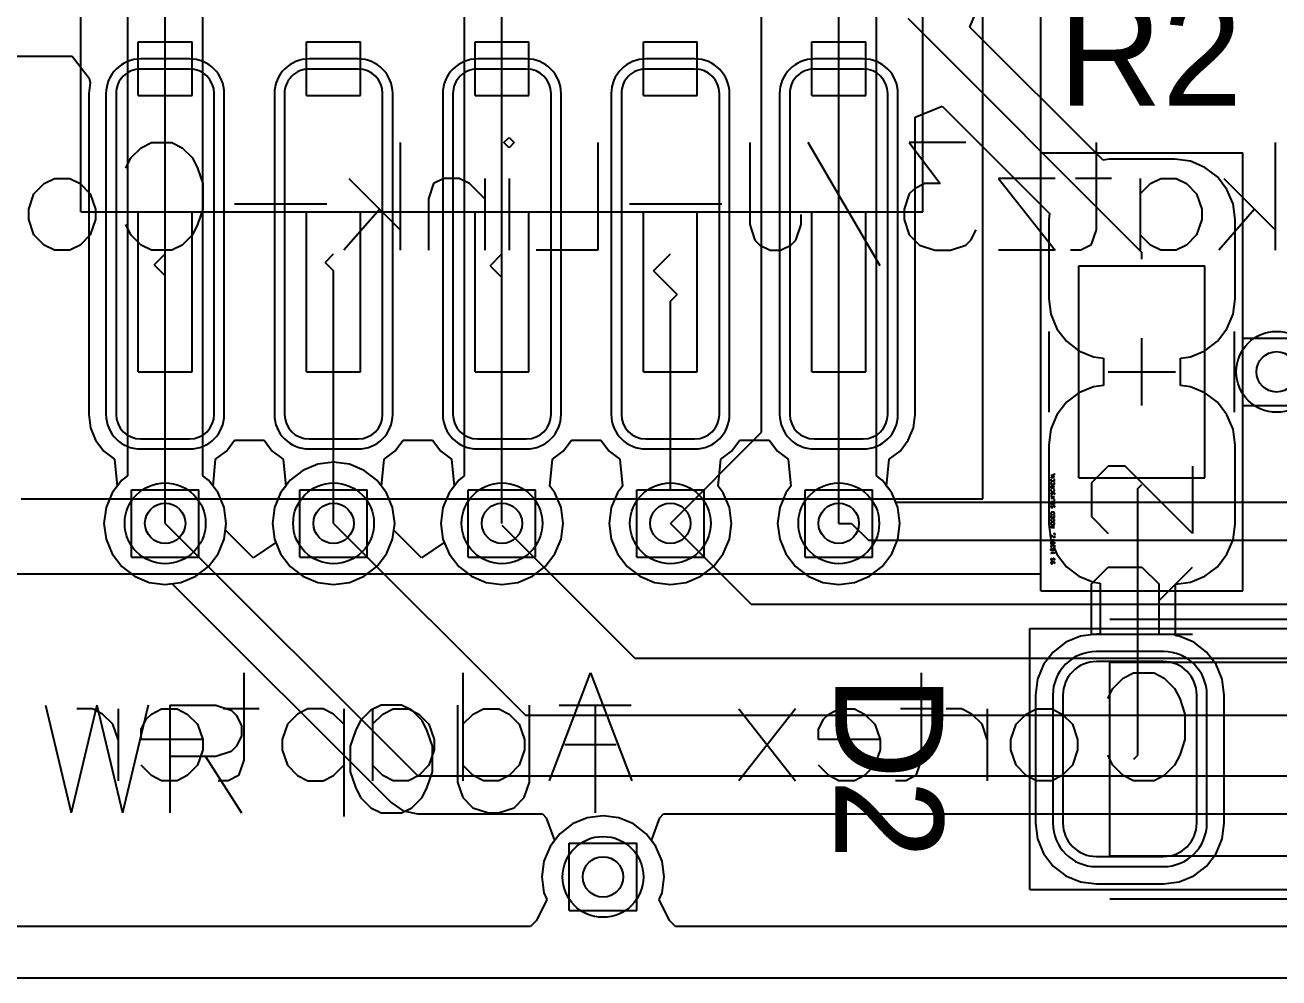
# Model space of a CAD drawing. Header units: millimetres. Extents: x -1.9 to 9.1, y -3.1 to 5.4.
# Drawn here: x 0.2934 to 0.6657, y 0 to 0.283 of the extents above; entities that cross this region are included whole.
import ezdxf

# ---------------------------------------------------------------- set-up
doc = ezdxf.new("R2010")
doc.units = ezdxf.units.MM
doc.header["$MEASUREMENT"] = 0
for name, color, linetype in [('BottomLayer', 5, 'Continuous'), ('BottomOverlay', 54, 'Continuous'), ('DrillDrawing', 1, 'Continuous'), ('KeepOutLayer', 6, 'Continuous'), ('Mechanical1', 6, 'Continuous'), ('Mechanical3', 76, 'Continuous'), ('Mechanical4', 56, 'Continuous'), ('Mechanical6', 56, 'Continuous'), ('Mechanical7', 56, 'Continuous'), ('Mechanical9', 56, 'Continuous'), ('TopLayer', 1, 'Continuous'), ('TopOverlay', 2, 'Continuous'), ('TopPaste', 8, 'Continuous'), ('TopSolder', 216, 'Continuous'), ('ViaHoleLayer', 16, 'Continuous')]:
    doc.layers.add(name, color=color, linetype=linetype)

# ---------------------------------------------------------------- blocks, each defined once
blk = doc.blocks.new('0603_RES_6')
at = {"layer": 'Mechanical3'}
for p, q in [((-0.05683, 0.027), (-0.057, 0.02683)), ((-0.057, 0.02683), (-0.057, 0.02667)), ((-0.057, 0.02667), (-0.05683, 0.0265)), ((-0.05683, 0.026), (-0.057, 0.02617)), ((-0.0565, 0.027), (-0.05683, 0.027)), ((-0.05683, 0.0265), (-0.0565, 0.0265)), ((-0.05633, 0.02683), (-0.0565, 0.027)), ((-0.0565, 0.0265), (-0.05633, 0.02633)), ((-0.05633, 0.02617), (-0.0565, 0.026)), ((-0.05633, 0.02633), (-0.05633, 0.02617)), ((-0.05583, 0.027), (-0.056, 0.02683)), ((-0.056, 0.02683), (-0.056, 0.02667)), ((-0.056, 0.02667), (-0.05583, 0.0265)), ((-0.05583, 0.026), (-0.056, 0.02617)), ((-0.0555, 0.027), (-0.05583, 0.027)), ((-0.05583, 0.0265), (-0.0555, 0.0265)), ((-0.05533, 0.02683), (-0.0555, 0.027)), ((-0.0555, 0.0265), (-0.05533, 0.02633)), ((-0.05533, 0.02617), (-0.0555, 0.026)), ((-0.05533, 0.02633), (-0.05533, 0.02617)), ((-0.05383, 0.027), (-0.054, 0.02683)), ((-0.05383, 0.026), (-0.05383, 0.027)), ((-0.05317, 0.02683), (-0.053, 0.027)), ((-0.05317, 0.02617), (-0.05317, 0.02683)), ((-0.053, 0.026), (-0.05317, 0.02617)), ((-0.053, 0.027), (-0.05267, 0.027)), ((-0.05267, 0.027), (-0.0525, 0.02683)), ((-0.0525, 0.02617), (-0.05267, 0.026)), ((-0.0525, 0.02683), (-0.0525, 0.02617)), ((-0.052, 0.027), (-0.05217, 0.02683)), ((-0.05217, 0.026), (-0.0515, 0.02667)), ((-0.05167, 0.027), (-0.052, 0.027)), ((-0.0515, 0.02683), (-0.05167, 0.027)), ((-0.0515, 0.02667), (-0.0515, 0.02683)), ((-0.0505, 0.027), (-0.05117, 0.027)), ((-0.05117, 0.027), (-0.05117, 0.0265)), ((-0.05117, 0.0265), (-0.05084, 0.02667)), ((-0.051, 0.026), (-0.05117, 0.02617)), ((-0.05084, 0.02667), (-0.05067, 0.02667)), ((-0.05067, 0.02667), (-0.0505, 0.0265)), ((-0.0505, 0.02617), (-0.05067, 0.026)), ((-0.0505, 0.0265), (-0.0505, 0.02617)), ((-0.05, 0.027), (-0.05017, 0.02683)), ((-0.05, 0.026), (-0.05, 0.027)), ((-0.04917, 0.027), (-0.04934, 0.02683)), ((-0.04934, 0.026), (-0.04867, 0.02667)), ((-0.04884, 0.027), (-0.04917, 0.027)), ((-0.04867, 0.02683), (-0.04884, 0.027)), ((-0.04867, 0.02667), (-0.04867, 0.02683)), ((-0.048, 0.02617), (-0.04817, 0.02617)), ((-0.04817, 0.02617), (-0.04817, 0.026)), ((-0.048, 0.026), (-0.048, 0.02617)), ((-0.04634, 0.02667), (-0.046, 0.027)), ((-0.04634, 0.026), (-0.04634, 0.02667)), ((-0.04567, 0.0265), (-0.04634, 0.0265)), ((-0.046, 0.027), (-0.04567, 0.02667)), ((-0.04567, 0.02667), (-0.04567, 0.026)), ((-0.04567, 0.026), (-0.04567, 0.0265)), ((-0.04534, 0.027), (-0.04534, 0.026)), ((-0.04484, 0.027), (-0.04534, 0.027)), ((-0.04467, 0.02683), (-0.04484, 0.027)), ((-0.04484, 0.026), (-0.04467, 0.02617)), ((-0.04467, 0.02617), (-0.04467, 0.02683)), ((-0.04434, 0.027), (-0.04434, 0.026)), ((-0.04384, 0.027), (-0.04434, 0.027)), ((-0.04367, 0.02683), (-0.04384, 0.027)), ((-0.04384, 0.026), (-0.04367, 0.02617)), ((-0.04367, 0.02617), (-0.04367, 0.02683)), ((-0.04267, 0.027), (-0.04334, 0.027)), ((-0.04334, 0.027), (-0.04334, 0.026)), ((-0.04334, 0.0265), (-0.043, 0.0265)), ((-0.04234, 0.027), (-0.04234, 0.026)), ((-0.04184, 0.027), (-0.04234, 0.027)), ((-0.04167, 0.02683), (-0.04184, 0.027)), ((-0.04184, 0.026), (-0.04167, 0.02617)), ((-0.04167, 0.02617), (-0.04167, 0.02683)), ((-0.04017, 0.027), (-0.04034, 0.02683)), ((-0.04034, 0.02683), (-0.04034, 0.02667)), ((-0.04034, 0.02667), (-0.04017, 0.0265)), ((-0.04017, 0.026), (-0.04034, 0.02617)), ((-0.03984, 0.027), (-0.04017, 0.027)), ((-0.04017, 0.0265), (-0.03984, 0.0265)), ((-0.03967, 0.02683), (-0.03984, 0.027)), ((-0.03984, 0.0265), (-0.03967, 0.02633)), ((-0.03967, 0.02617), (-0.03984, 0.026)), ((-0.03967, 0.02633), (-0.03967, 0.02617)), ((-0.03934, 0.027), (-0.03901, 0.027)), ((-0.03901, 0.027), (-0.03917, 0.027)), ((-0.03917, 0.027), (-0.03917, 0.026)), ((-0.03851, 0.027), (-0.03851, 0.026)), ((-0.03751, 0.027), (-0.03751, 0.026)), ((-0.03751, 0.02633), (-0.03684, 0.027)), ((-0.03751, 0.026), (-0.03751, 0.02633)), ((-0.03684, 0.027), (-0.03734, 0.0265)), ((-0.03734, 0.0265), (-0.03684, 0.026)), ((-0.03634, 0.027), (-0.03651, 0.02683)), ((-0.03651, 0.02683), (-0.03651, 0.02667)), ((-0.03651, 0.02667), (-0.03634, 0.0265)), ((-0.03634, 0.026), (-0.03651, 0.02617)), ((-0.03601, 0.027), (-0.03634, 0.027)), ((-0.03634, 0.0265), (-0.03601, 0.0265)), ((-0.03584, 0.02683), (-0.03601, 0.027)), ((-0.03601, 0.0265), (-0.03584, 0.02633)), ((-0.03584, 0.02617), (-0.03601, 0.026)), ((-0.03584, 0.02633), (-0.03584, 0.02617)), ((-0.03534, 0.027), (-0.03551, 0.02683)), ((-0.03551, 0.02683), (-0.03551, 0.02617)), ((-0.03551, 0.02617), (-0.03534, 0.026)), ((-0.03501, 0.027), (-0.03534, 0.027)), ((-0.03484, 0.02683), (-0.03501, 0.027)), ((-0.03501, 0.026), (-0.03484, 0.02617)), ((-0.03451, 0.026), (-0.03451, 0.027)), ((-0.03451, 0.027), (-0.03401, 0.027)), ((-0.03401, 0.02633), (-0.03451, 0.02633)), ((-0.03417, 0.02633), (-0.03384, 0.026)), ((-0.03401, 0.027), (-0.03384, 0.02683)), ((-0.03384, 0.0265), (-0.03401, 0.02633)), ((-0.03384, 0.02683), (-0.03384, 0.0265)), ((-0.03284, 0.027), (-0.03351, 0.027)), ((-0.03351, 0.027), (-0.03351, 0.026)), ((-0.03351, 0.0265), (-0.03317, 0.0265)), ((-0.03184, 0.027), (-0.03251, 0.027)), ((-0.03251, 0.027), (-0.03251, 0.026)), ((-0.03251, 0.0265), (-0.03217, 0.0265)), ((-0.03151, 0.026), (-0.03151, 0.027)), ((-0.03151, 0.027), (-0.03084, 0.026)), ((-0.03084, 0.026), (-0.03084, 0.027)), ((-0.03051, 0.026), (-0.03051, 0.02617)), ((-0.03051, 0.02617), (-0.03034, 0.02617)), ((-0.03034, 0.02617), (-0.03034, 0.026)), ((-0.0565, 0.026), (-0.05683, 0.026)), ((-0.0555, 0.026), (-0.05583, 0.026)), ((-0.054, 0.026), (-0.05367, 0.026)), ((-0.05367, 0.026), (-0.05383, 0.026)), ((-0.05267, 0.026), (-0.053, 0.026)), ((-0.0515, 0.026), (-0.05217, 0.026)), ((-0.05067, 0.026), (-0.051, 0.026)), ((-0.05017, 0.026), (-0.04984, 0.026)), ((-0.04984, 0.026), (-0.05, 0.026)), ((-0.04867, 0.026), (-0.04934, 0.026)), ((-0.04817, 0.02583), (-0.04834, 0.02567)), ((-0.04817, 0.02583), (-0.048, 0.026)), ((-0.04817, 0.026), (-0.048, 0.026)), ((-0.048, 0.026), (-0.04817, 0.02583)), ((-0.04534, 0.026), (-0.04484, 0.026)), ((-0.04434, 0.026), (-0.04384, 0.026)), ((-0.04334, 0.026), (-0.04267, 0.026)), ((-0.04234, 0.026), (-0.04184, 0.026)), ((-0.03984, 0.026), (-0.04017, 0.026)), ((-0.03917, 0.026), (-0.03934, 0.026)), ((-0.03934, 0.026), (-0.03901, 0.026)), ((-0.03851, 0.026), (-0.03784, 0.026)), ((-0.03601, 0.026), (-0.03634, 0.026)), ((-0.03534, 0.026), (-0.03501, 0.026)), ((-0.03351, 0.026), (-0.03284, 0.026)), ((-0.03251, 0.026), (-0.03184, 0.026)), ((-0.03034, 0.026), (-0.03051, 0.026))]:
    blk.add_line(p, q, dxfattribs=at)
at = {"layer": 'Mechanical4'}
for p, q in [((-0.065, 0.03), (-0.065, -0.03)), ((-0.065, 0.03), (0.065, 0.03)), ((0.065, 0.03), (0.065, -0.03)), ((-0.065, -0.03), (0.065, -0.03))]:
    blk.add_line(p, q, dxfattribs=at)
at = {"layer": 'Mechanical6'}
for p, q in [((0, 0.01), (0, -0.01)), ((-0.01, 0), (0.01, 0))]:
    blk.add_line(p, q, dxfattribs=at)
at = {"layer": 'Mechanical7'}
for p, q in [((-0.0315, 0.0187), (0.0315, 0.0187)), ((-0.0315, 0.0187), (-0.0315, -0.0187)), ((0.0315, 0.0187), (0.0315, -0.0187)), ((-0.078, -0.015), (-0.078, 0.01499)), ((-0.078, 0.01499), (-0.063, 0.01499)), ((-0.063, 0.01499), (-0.05801, 0.00999)), ((-0.04301, 0.01499), (-0.04801, 0.00999)), ((-0.03301, 0.01499), (-0.04301, 0.01499)), ((-0.02802, 0.00999), (-0.03301, 0.01499)), ((-0.05801, 0.00999), (-0.05801, 0)), ((-0.02802, 0.00499), (-0.02802, 0.00999)), ((-0.04801, -0.015), (-0.02802, 0.00499)), ((-0.05801, 0), (-0.063, -0.005)), ((-0.063, -0.005), (-0.078, -0.005)), ((-0.068, -0.005), (-0.05801, -0.015)), ((-0.02802, -0.015), (-0.04801, -0.015)), ((-0.0315, -0.0187), (0.0315, -0.0187))]:
    blk.add_line(p, q, dxfattribs=at)
at = {"layer": 'TopOverlay'}
for p, q in [((-0.012, 0.0275), (0.012, 0.0275)), ((-0.012, -0.0275), (0.012, -0.0275))]:
    blk.add_line(p, q, dxfattribs=at)
blk = doc.blocks.new('SM0805GCL_8')
at = {"layer": 'Mechanical7'}
for p, q in [((-0.06831, 0.03878), (-0.06831, -0.03878)), ((0.06831, 0.03878), (-0.06831, 0.03878)), ((0.06831, 0.03878), (0.06831, -0.03878)), ((0.06831, -0.03878), (-0.06831, -0.03878))]:
    blk.add_line(p, q, dxfattribs=at)
at = {"layer": 'Mechanical9'}
for p, q in [((0.04449, 0.02874), (-0.04449, 0.02874)), ((-0.04449, 0.02874), (-0.04449, -0.02874)), ((0.04449, 0.02874), (-0.04449, 0.02874)), ((-0.04449, 0.02874), (-0.04449, -0.02874)), ((0.04449, 0.02874), (0.04449, -0.02874)), ((0.04449, 0.02874), (0.04449, -0.02874)), ((0.04449, -0.02874), (-0.04449, -0.02874)), ((0.04449, -0.02874), (-0.04449, -0.02874))]:
    blk.add_line(p, q, dxfattribs=at)
blk.add_circle((-0.07606, -0.035), 0.00394, dxfattribs=at)
blk.add_circle((-0.07606, -0.035), 0.00394, dxfattribs=at)
at = {"layer": 'TopLayer'}
for p, q in [((-0.02864, 0.02894), (-0.04852, 0.02894)), ((0.04852, 0.02894), (0.02864, 0.02894)), ((-0.05846, 0.019), (-0.05846, -0.019)), ((-0.0187, -0.019), (-0.0187, 0.019)), ((0.0187, 0.019), (0.0187, -0.019)), ((0.05846, -0.019), (0.05846, 0.019)), ((-0.04852, -0.02894), (-0.02864, -0.02894)), ((0.02864, -0.02894), (0.04852, -0.02894))]:
    blk.add_line(p, q, dxfattribs=at)
for centre, start, end in [((-0.04852, 0.019), 90, 180), ((-0.02864, 0.019), 0, 90), ((0.02864, 0.019), 90, 180), ((0.04852, 0.019), 0, 90), ((-0.04852, -0.019), 180, 270), ((-0.02864, -0.019), 270, 0), ((0.02864, -0.019), 180, 270), ((0.04852, -0.019), 270, 0)]:
    blk.add_arc(centre, 0.00994, start, end, dxfattribs=at)
at = {"layer": 'TopOverlay'}
for p, q in [((0.04449, 0.04154), (-0.04449, 0.04154)), ((0.04449, -0.04154), (-0.04449, -0.04154))]:
    blk.add_line(p, q, dxfattribs=at)
blk.add_circle((-0.07606, -0.035), 0.00394, dxfattribs=at)
at = {"layer": 'TopPaste'}
for p, q in [((-0.02864, 0.02894), (-0.04852, 0.02894)), ((0.04852, 0.02894), (0.02864, 0.02894)), ((-0.05846, 0.019), (-0.05846, -0.019)), ((-0.0187, -0.019), (-0.0187, 0.019)), ((0.0187, 0.019), (0.0187, -0.019)), ((0.05846, -0.019), (0.05846, 0.019)), ((-0.04852, -0.02894), (-0.02864, -0.02894)), ((0.02864, -0.02894), (0.04852, -0.02894))]:
    blk.add_line(p, q, dxfattribs=at)
for centre, start, end in [((-0.04852, 0.019), 90, 180), ((-0.02864, 0.019), 0, 90), ((0.02864, 0.019), 90, 180), ((0.04852, 0.019), 0, 90), ((-0.04852, -0.019), 180, 270), ((-0.02864, -0.019), 270, 0), ((0.02864, -0.019), 180, 270), ((0.04852, -0.019), 270, 0)]:
    blk.add_arc(centre, 0.00994, start, end, dxfattribs=at)
at = {"layer": 'TopSolder'}
for p, q in [((-0.02864, 0.03194), (-0.04852, 0.03194)), ((0.04852, 0.03194), (0.02864, 0.03194)), ((-0.06146, 0.019), (-0.06146, -0.019)), ((-0.0157, -0.019), (-0.0157, 0.019)), ((0.0157, 0.019), (0.0157, -0.019)), ((0.06146, -0.019), (0.06146, 0.019)), ((-0.04852, -0.03194), (-0.02864, -0.03194)), ((0.02864, -0.03194), (0.04852, -0.03194))]:
    blk.add_line(p, q, dxfattribs=at)
for centre, start, end in [((-0.04852, 0.019), 90, 180), ((-0.02864, 0.019), 0, 90), ((0.02864, 0.019), 90, 180), ((0.04852, 0.019), 0, 90), ((-0.04852, -0.019), 180, 270), ((-0.02864, -0.019), 270, 0), ((0.02864, -0.019), 180, 270), ((0.04852, -0.019), 270, 0)]:
    blk.add_arc(centre, 0.01294, start, end, dxfattribs=at)
blk = doc.blocks.new('FTSH_105_01_F_DV_007_K_PLUGOUT_19')
at = {"layer": 'Mechanical4'}
for p, q in [((-0.16, 0.175), (-0.16, -0.2)), ((0.16, 0.175), (-0.16, 0.175))]:
    blk.add_line(p, q, dxfattribs=at)
at = {"layer": 'Mechanical7'}
for p, q in [((-0.10799, 0.115), (-0.10799, 0.06748)), ((-0.09201, 0.115), (-0.10799, 0.115)), ((-0.09201, 0.115), (-0.09201, 0.06748)), ((-0.05799, 0.115), (-0.05799, 0.06748)), ((-0.04201, 0.115), (-0.05799, 0.115)), ((-0.04201, 0.115), (-0.04201, 0.06748)), ((-0.00799, 0.115), (-0.00799, 0.06748)), ((0.00799, 0.115), (-0.00799, 0.115)), ((0.00799, 0.115), (0.00799, 0.06748)), ((0.04201, 0.115), (0.04201, 0.06748)), ((0.05799, 0.115), (0.04201, 0.115)), ((0.05799, 0.115), (0.05799, 0.06748)), ((0.09201, 0.115), (0.09201, 0.06748)), ((0.10799, 0.115), (0.09201, 0.115)), ((0.10799, 0.115), (0.10799, 0.06748)), ((-0.125, 0.06748), (-0.125, -0.06748)), ((-0.075, 0.06748), (-0.125, 0.06748)), ((-0.025, 0.06748), (-0.075, 0.06748)), ((0.025, 0.06748), (-0.025, 0.06748)), ((0.075, 0.06748), (0.025, 0.06748)), ((0.125, 0.06748), (0.075, 0.06748)), ((0.125, 0.06748), (0.125, -0.06748)), ((-0.10799, 0.03299), (-0.10799, 0.01701)), ((-0.09201, 0.03299), (-0.10799, 0.03299)), ((-0.09201, 0.03299), (-0.09201, 0.01701)), ((-0.05799, 0.03299), (-0.05799, 0.01701)), ((-0.04201, 0.03299), (-0.05799, 0.03299)), ((-0.04201, 0.03299), (-0.04201, 0.01701)), ((-0.00799, 0.03299), (-0.00799, 0.01701)), ((0.00799, 0.03299), (-0.00799, 0.03299)), ((0.00799, 0.03299), (0.00799, 0.01701)), ((0.04201, 0.03299), (0.04201, 0.01701)), ((0.05799, 0.03299), (0.04201, 0.03299)), ((0.05799, 0.03299), (0.05799, 0.01701)), ((0.09201, 0.03299), (0.09201, 0.01701)), ((0.10799, 0.03299), (0.09201, 0.03299)), ((0.10799, 0.03299), (0.10799, 0.01701)), ((-0.09201, 0.01701), (-0.10799, 0.01701)), ((-0.04201, 0.01701), (-0.05799, 0.01701)), ((0.00799, 0.01701), (-0.00799, 0.01701)), ((0.05799, 0.01701), (0.04201, 0.01701)), ((0.10799, 0.01701), (0.09201, 0.01701))]:
    blk.add_line(p, q, dxfattribs=at)
at = {"layer": 'TopLayer'}
for p, q in [((-0.09272, 0.13492), (-0.10728, 0.13492)), ((-0.04272, 0.13492), (-0.05728, 0.13492)), ((0.00728, 0.13492), (-0.00728, 0.13492)), ((0.05728, 0.13492), (0.04272, 0.13492)), ((0.10728, 0.13492), (0.09272, 0.13492)), ((-0.11457, 0.12764), (-0.11457, 0.03236)), ((-0.08543, 0.03236), (-0.08543, 0.12764)), ((-0.06456, 0.12764), (-0.06456, 0.03236)), ((-0.03544, 0.03236), (-0.03544, 0.12764)), ((-0.01456, 0.12764), (-0.01456, 0.03236)), ((0.01456, 0.03236), (0.01456, 0.12764)), ((0.03544, 0.12764), (0.03544, 0.03236)), ((0.06456, 0.03236), (0.06456, 0.12764)), ((0.08543, 0.12764), (0.08543, 0.03236)), ((0.11457, 0.03236), (0.11457, 0.12764)), ((-0.10728, 0.02508), (-0.09272, 0.02508)), ((-0.05728, 0.02508), (-0.04272, 0.02508)), ((-0.00728, 0.02508), (0.00728, 0.02508)), ((0.04272, 0.02508), (0.05728, 0.02508)), ((0.09272, 0.02508), (0.10728, 0.02508))]:
    blk.add_line(p, q, dxfattribs=at)
for centre, start, end in [((-0.10728, 0.12764), 90, 180), ((-0.09272, 0.12764), 0, 90), ((-0.05728, 0.12764), 90, 180), ((-0.04272, 0.12764), 0, 90), ((-0.00728, 0.12764), 90, 180), ((0.00728, 0.12764), 0, 90), ((0.04272, 0.12764), 90, 180), ((0.05728, 0.12764), 0, 90), ((0.09272, 0.12764), 90, 180), ((0.10728, 0.12764), 0, 90), ((-0.10728, 0.03236), 180, 270), ((-0.09272, 0.03236), 270, 0), ((-0.05728, 0.03236), 180, 270), ((-0.04272, 0.03236), 270, 0), ((-0.00728, 0.03236), 180, 270), ((0.00728, 0.03236), 270, 0), ((0.04272, 0.03236), 180, 270), ((0.05728, 0.03236), 270, 0), ((0.09272, 0.03236), 180, 270), ((0.10728, 0.03236), 270, 0)]:
    blk.add_arc(centre, 0.00728, start, end, dxfattribs=at)
at = {"layer": 'TopOverlay'}
for p, q in [((-0.14272, 0.15268), (-0.14272, -0.15268)), ((0.14272, 0.15268), (-0.14272, 0.15268))]:
    blk.add_line(p, q, dxfattribs=at)
at = {"layer": 'TopPaste'}
for p, q in [((-0.09272, 0.13492), (-0.10728, 0.13492)), ((-0.04272, 0.13492), (-0.05728, 0.13492)), ((0.00728, 0.13492), (-0.00728, 0.13492)), ((0.05728, 0.13492), (0.04272, 0.13492)), ((0.10728, 0.13492), (0.09272, 0.13492)), ((-0.11457, 0.12764), (-0.11457, 0.03236)), ((-0.08543, 0.03236), (-0.08543, 0.12764)), ((-0.06456, 0.12764), (-0.06456, 0.03236)), ((-0.03544, 0.03236), (-0.03544, 0.12764)), ((-0.01456, 0.12764), (-0.01456, 0.03236)), ((0.01456, 0.03236), (0.01456, 0.12764)), ((0.03544, 0.12764), (0.03544, 0.03236)), ((0.06456, 0.03236), (0.06456, 0.12764)), ((0.08543, 0.12764), (0.08543, 0.03236)), ((0.11457, 0.03236), (0.11457, 0.12764)), ((-0.10728, 0.02508), (-0.09272, 0.02508)), ((-0.05728, 0.02508), (-0.04272, 0.02508)), ((-0.00728, 0.02508), (0.00728, 0.02508)), ((0.04272, 0.02508), (0.05728, 0.02508)), ((0.09272, 0.02508), (0.10728, 0.02508))]:
    blk.add_line(p, q, dxfattribs=at)
for centre, start, end in [((-0.10728, 0.12764), 90, 180), ((-0.09272, 0.12764), 0, 90), ((-0.05728, 0.12764), 90, 180), ((-0.04272, 0.12764), 0, 90), ((-0.00728, 0.12764), 90, 180), ((0.00728, 0.12764), 0, 90), ((0.04272, 0.12764), 90, 180), ((0.05728, 0.12764), 0, 90), ((0.09272, 0.12764), 90, 180), ((0.10728, 0.12764), 0, 90), ((-0.10728, 0.03236), 180, 270), ((-0.09272, 0.03236), 270, 0), ((-0.05728, 0.03236), 180, 270), ((-0.04272, 0.03236), 270, 0), ((-0.00728, 0.03236), 180, 270), ((0.00728, 0.03236), 270, 0), ((0.04272, 0.03236), 180, 270), ((0.05728, 0.03236), 270, 0), ((0.09272, 0.03236), 180, 270), ((0.10728, 0.03236), 270, 0)]:
    blk.add_arc(centre, 0.00728, start, end, dxfattribs=at)
at = {"layer": 'TopSolder'}
for p, q in [((-0.09272, 0.13792), (-0.10728, 0.13792)), ((-0.04272, 0.13792), (-0.05728, 0.13792)), ((0.00728, 0.13792), (-0.00728, 0.13792)), ((0.05728, 0.13792), (0.04272, 0.13792)), ((0.10728, 0.13792), (0.09272, 0.13792)), ((-0.11757, 0.12764), (-0.11757, 0.03236)), ((-0.08243, 0.03236), (-0.08243, 0.12764)), ((-0.06757, 0.12764), (-0.06757, 0.03236)), ((-0.03243, 0.03236), (-0.03243, 0.12764)), ((-0.01757, 0.12764), (-0.01757, 0.03236)), ((0.01757, 0.03236), (0.01757, 0.12764)), ((0.03243, 0.12764), (0.03243, 0.03236)), ((0.06757, 0.03236), (0.06757, 0.12764)), ((0.08243, 0.12764), (0.08243, 0.03236)), ((0.11757, 0.03236), (0.11757, 0.12764)), ((-0.10728, 0.02208), (-0.09272, 0.02208)), ((-0.05728, 0.02208), (-0.04272, 0.02208)), ((-0.00728, 0.02208), (0.00728, 0.02208)), ((0.04272, 0.02208), (0.05728, 0.02208)), ((0.09272, 0.02208), (0.10728, 0.02208))]:
    blk.add_line(p, q, dxfattribs=at)
for centre, start, end in [((-0.10728, 0.12764), 90, 180), ((-0.09272, 0.12764), 0, 90), ((-0.05728, 0.12764), 90, 180), ((-0.04272, 0.12764), 0, 90), ((-0.00728, 0.12764), 90, 180), ((0.00728, 0.12764), 0, 90), ((0.04272, 0.12764), 90, 180), ((0.05728, 0.12764), 0, 90), ((0.09272, 0.12764), 90, 180), ((0.10728, 0.12764), 0, 90), ((-0.10728, 0.03236), 180, 270), ((-0.09272, 0.03236), 270, 0), ((-0.05728, 0.03236), 180, 270), ((-0.04272, 0.03236), 270, 0), ((-0.00728, 0.03236), 180, 270), ((0.00728, 0.03236), 270, 0), ((0.04272, 0.03236), 180, 270), ((0.05728, 0.03236), 270, 0), ((0.09272, 0.03236), 180, 270), ((0.10728, 0.03236), 270, 0)]:
    blk.add_arc(centre, 0.01028, start, end, dxfattribs=at)

msp = doc.modelspace()

# ---------------------------------------------------------------- linework, layer by layer
at = {"layer": 'BottomLayer'}
for p, q in [((0.32378, 0.60253), (0.32378, 0.14908)), ((0.335, 0.135), (0.335, 0.60253)), ((0.34622, 0.14908), (0.34622, 0.59788)), ((0.51203, 0.16203), (0.51203, 0.45575)), ((0.535, 0.135), (0.535, 0.4466)), ((0.54622, 0.14908), (0.54622, 0.44196)), ((0.42378, 0.41378), (0.42378, 0.14908)), ((0.435, 0.135), (0.435, 0.41378)), ((0.485, 0.135), (0.51203, 0.16203)), ((0.385, 0.15316), (0.3803, 0.15254)), ((0.3897, 0.15254), (0.385, 0.15316)), ((0.32378, 0.14908), (0.32216, 0.14784)), ((0.34784, 0.14784), (0.34622, 0.14908)), ((0.37592, 0.15072), (0.37216, 0.14784)), ((0.3803, 0.15254), (0.37592, 0.15072)), ((0.39408, 0.15072), (0.3897, 0.15254)), ((0.39784, 0.14784), (0.39408, 0.15072)), ((0.42378, 0.14908), (0.42216, 0.14784)), ((0.54784, 0.14784), (0.54622, 0.14908)), ((0.32216, 0.14784), (0.31928, 0.14408)), ((0.35072, 0.14408), (0.34784, 0.14784)), ((0.37216, 0.14784), (0.36928, 0.14408)), ((0.40072, 0.14408), (0.39784, 0.14784)), ((0.42216, 0.14784), (0.41928, 0.14408)), ((0.55072, 0.14408), (0.54784, 0.14784)), ((0.31928, 0.14408), (0.31746, 0.1397)), ((0.35254, 0.1397), (0.35072, 0.14408)), ((0.36928, 0.14408), (0.36746, 0.1397)), ((0.40254, 0.1397), (0.40072, 0.14408)), ((0.41928, 0.14408), (0.41746, 0.1397)), ((0.55191, 0.14122), (0.55072, 0.14408)), ((0.31746, 0.1397), (0.31684, 0.135)), ((0.35316, 0.135), (0.35254, 0.1397)), ((0.36746, 0.1397), (0.36684, 0.135)), ((0.40316, 0.135), (0.40254, 0.1397)), ((0.41746, 0.1397), (0.41684, 0.135)), ((1.20793, 0.14122), (0.55191, 0.14122)), ((0.31684, 0.135), (0.31746, 0.1303)), ((0.335, 0.135), (0.41, 0.06)), ((0.35289, 0.13297), (0.35316, 0.135)), ((0.36684, 0.135), (0.36746, 0.1303)), ((0.385, 0.135), (0.385, 0.135)), ((0.385, 0.135), (0.442, 0.078)), ((0.40289, 0.13297), (0.40316, 0.135)), ((0.41684, 0.135), (0.41746, 0.1303)), ((0.435, 0.13444), (0.47444, 0.095)), ((0.485, 0.135), (0.509, 0.111)), ((0.535, 0.135), (0.53879, 0.135)), ((0.53879, 0.135), (0.54379, 0.13)), ((0.31746, 0.1303), (0.31928, 0.12592)), ((0.3611, 0.12476), (0.35289, 0.13297)), ((0.36746, 0.1303), (0.36788, 0.12929)), ((0.4111, 0.12476), (0.40289, 0.13297)), ((0.41746, 0.1303), (0.41788, 0.12929)), ((0.36788, 0.12929), (0.3611, 0.12476)), ((0.41788, 0.12929), (0.4111, 0.12476)), ((0.54379, 0.13), (1.21964, 0.13)), ((0.31928, 0.12592), (0.32216, 0.12216)), ((0.32216, 0.12216), (0.32592, 0.11928)), ((0.32592, 0.11928), (0.3303, 0.11746)), ((0.3303, 0.11746), (0.335, 0.11684)), ((0.335, 0.11684), (0.33703, 0.11711)), ((0.33703, 0.11711), (0.40207, 0.05207)), ((0.509, 0.111), (1.166, 0.111)), ((0.47444, 0.095), (1.10714, 0.095)), ((0.442, 0.078), (1.04914, 0.078)), ((0.41, 0.06), (1.00714, 0.06)), ((0.40207, 0.05207), (0.40207, 0.05207)), ((0.40207, 0.05207), (0.40571, 0.04964)), ((0.40571, 0.04964), (0.41, 0.04878)), ((0.41, 0.04878), (0.44706, 0.04878)), ((0.44706, 0.04878), (0.44814, 0.04753)), ((0.48186, 0.04753), (0.48294, 0.04878)), ((0.48294, 0.04878), (1.00297, 0.04878)), ((0.44814, 0.04753), (0.45059, 0.04078)), ((0.47941, 0.04078), (0.48186, 0.04753)), ((0.44928, 0.03908), (0.44746, 0.0347)), ((0.45059, 0.04078), (0.44928, 0.03908)), ((0.48072, 0.03908), (0.47941, 0.04078)), ((0.48254, 0.0347), (0.48072, 0.03908)), ((0.44746, 0.0347), (0.44684, 0.03)), ((0.48316, 0.03), (0.48254, 0.0347)), ((0.44684, 0.03), (0.44746, 0.0253)), ((0.48254, 0.0253), (0.48316, 0.03)), ((0.44829, 0.02329), (0.44528, 0.01702)), ((0.44746, 0.0253), (0.44829, 0.02329)), ((0.48171, 0.02329), (0.48254, 0.0253)), ((0.48472, 0.01702), (0.48171, 0.02329)), ((0.44351, 0.01529), (0.07363, 0.01529)), ((0.44528, 0.01702), (0.44351, 0.01529)), ((0.48649, 0.01529), (0.48472, 0.01702)), ((1.21637, 0.01529), (0.48649, 0.01529))]:
    msp.add_line(p, q, dxfattribs=at)
for centre in [(0.665, 0.18), (0.335, 0.135), (0.385, 0.135), (0.435, 0.135), (0.485, 0.135), (0.535, 0.135), (0.465, 0.03)]:
    msp.add_circle(centre, 0.012, dxfattribs=at)
at = {"layer": 'BottomOverlay'}
for p, q in [((0.43558, 0.24809), (0.4371, 0.24961)), ((0.4371, 0.24961), (0.43862, 0.24809)), ((0.32482, 0.24352), (0.32787, 0.24656)), ((0.32787, 0.24656), (0.33091, 0.24809)), ((0.33091, 0.24809), (0.33701, 0.24809)), ((0.33701, 0.24809), (0.34005, 0.24656)), ((0.34005, 0.24656), (0.3431, 0.24352)), ((0.4048, 0.24809), (0.4048, 0.21609)), ((0.4371, 0.24656), (0.43558, 0.24809)), ((0.43862, 0.24809), (0.4371, 0.24656)), ((0.46346, 0.24809), (0.46346, 0.21609)), ((0.50855, 0.24809), (0.50855, 0.22371)), ((0.54725, 0.21152), (0.52592, 0.24809)), ((0.57269, 0.24809), (0.55593, 0.24809)), ((0.55593, 0.24809), (0.56507, 0.2359)), ((0.61139, 0.24809), (0.61139, 0.22219)), ((0.66456, 0.24809), (0.66456, 0.21609)), ((0.3233, 0.24047), (0.32482, 0.24352)), ((0.3431, 0.24352), (0.34462, 0.24047)), ((0.34462, 0.24047), (0.34615, 0.2359)), ((0.29602, 0.23285), (0.29907, 0.2359)), ((0.29907, 0.2359), (0.30212, 0.23742)), ((0.30212, 0.23742), (0.30669, 0.23742)), ((0.30669, 0.23742), (0.30974, 0.2359)), ((0.30974, 0.2359), (0.31278, 0.23285)), ((0.34615, 0.2359), (0.34615, 0.22828)), ((0.38957, 0.23742), (0.4048, 0.22219)), ((0.4147, 0.2359), (0.41318, 0.23133)), ((0.41775, 0.23742), (0.4147, 0.2359)), ((0.42232, 0.23742), (0.41775, 0.23742)), ((0.42537, 0.2359), (0.42232, 0.23742)), ((0.42994, 0.23133), (0.42537, 0.2359)), ((0.42994, 0.23742), (0.42994, 0.21609)), ((0.4371, 0.23742), (0.4371, 0.21609)), ((0.5605, 0.2359), (0.55745, 0.23438)), ((0.56507, 0.2359), (0.5605, 0.2359)), ((0.58244, 0.23742), (0.5992, 0.21609)), ((0.5992, 0.23742), (0.58244, 0.23742)), ((0.61596, 0.23742), (0.60529, 0.23742)), ((0.62449, 0.23742), (0.62449, 0.21609)), ((0.62449, 0.23285), (0.62753, 0.2359)), ((0.62753, 0.2359), (0.63058, 0.23742)), ((0.63058, 0.23742), (0.63515, 0.23742)), ((0.63515, 0.23742), (0.6382, 0.2359)), ((0.6382, 0.2359), (0.64125, 0.23285)), ((0.64932, 0.23742), (0.66456, 0.22219)), ((0.2945, 0.22828), (0.29602, 0.23285)), ((0.31278, 0.23285), (0.31431, 0.22828)), ((0.41318, 0.23133), (0.41318, 0.21609)), ((0.55593, 0.23285), (0.55441, 0.22828)), ((0.55745, 0.23438), (0.55593, 0.23285)), ((0.64125, 0.23285), (0.64277, 0.22828)), ((0.2945, 0.22523), (0.2945, 0.22828)), ((0.31431, 0.22828), (0.31431, 0.22523)), ((0.34615, 0.22828), (0.34462, 0.22371)), ((0.38302, 0.22981), (0.35559, 0.22981)), ((0.39871, 0.22828), (0.38804, 0.21609)), ((0.50032, 0.22981), (0.4729, 0.22981)), ((0.55441, 0.22828), (0.55441, 0.22523)), ((0.64277, 0.22828), (0.64277, 0.22523)), ((0.65846, 0.22828), (0.6478, 0.21609)), ((0.29602, 0.22066), (0.2945, 0.22523)), ((0.31431, 0.22523), (0.31278, 0.22066)), ((0.32482, 0.22066), (0.3233, 0.22371)), ((0.34462, 0.22371), (0.3431, 0.22066)), ((0.50855, 0.22371), (0.51007, 0.21914)), ((0.52226, 0.21914), (0.52379, 0.22371)), ((0.52379, 0.22371), (0.52379, 0.22676)), ((0.55441, 0.22523), (0.55593, 0.22066)), ((0.64277, 0.22523), (0.64125, 0.22066)), ((0.29907, 0.21762), (0.29602, 0.22066)), ((0.31278, 0.22066), (0.30974, 0.21762)), ((0.32787, 0.21762), (0.32482, 0.22066)), ((0.3431, 0.22066), (0.34005, 0.21762)), ((0.55593, 0.22066), (0.55898, 0.21762)), ((0.57421, 0.21914), (0.57574, 0.22219)), ((0.61139, 0.22219), (0.60986, 0.21762)), ((0.62753, 0.21762), (0.62449, 0.22066)), ((0.64125, 0.22066), (0.6382, 0.21762)), ((0.30212, 0.21609), (0.29907, 0.21762)), ((0.30669, 0.21609), (0.30212, 0.21609)), ((0.30974, 0.21762), (0.30669, 0.21609)), ((0.33091, 0.21609), (0.32787, 0.21762)), ((0.33701, 0.21609), (0.33091, 0.21609)), ((0.34005, 0.21762), (0.33701, 0.21609)), ((0.46346, 0.21609), (0.44517, 0.21609)), ((0.51007, 0.21914), (0.5116, 0.21762)), ((0.5116, 0.21762), (0.51464, 0.21609)), ((0.51464, 0.21609), (0.51769, 0.21609)), ((0.51769, 0.21609), (0.52074, 0.21762)), ((0.52074, 0.21762), (0.52226, 0.21914)), ((0.55898, 0.21762), (0.56355, 0.21609)), ((0.56355, 0.21609), (0.56812, 0.21609)), ((0.56812, 0.21609), (0.57269, 0.21762)), ((0.57269, 0.21762), (0.57421, 0.21914)), ((0.5992, 0.21609), (0.58244, 0.21609)), ((0.60682, 0.21609), (0.60377, 0.21609)), ((0.60986, 0.21762), (0.60682, 0.21609)), ((0.63058, 0.21609), (0.62753, 0.21762)), ((0.63515, 0.21609), (0.63058, 0.21609)), ((0.6382, 0.21762), (0.63515, 0.21609)), ((0.35834, 0.09057), (0.35834, 0.06467)), ((0.42339, 0.09057), (0.42339, 0.05857)), ((0.44914, 0.05857), (0.46132, 0.09057)), ((0.46132, 0.09057), (0.47351, 0.05857)), ((0.55944, 0.09057), (0.55944, 0.06467)), ((0.61946, 0.08904), (0.62251, 0.09057)), ((0.62251, 0.09057), (0.6286, 0.09057)), ((0.6286, 0.09057), (0.63165, 0.08904)), ((0.61489, 0.08295), (0.61641, 0.086)), ((0.61641, 0.086), (0.61946, 0.08904)), ((0.63165, 0.08904), (0.6347, 0.086)), ((0.6347, 0.086), (0.63622, 0.08295)), ((0.63622, 0.08295), (0.63774, 0.07838)), ((0.31339, 0.0799), (0.30882, 0.0799)), ((0.31644, 0.07838), (0.31339, 0.0799)), ((0.31949, 0.07533), (0.31644, 0.07838)), ((0.32101, 0.0799), (0.32101, 0.05857)), ((0.32939, 0.07686), (0.33091, 0.07838)), ((0.33091, 0.07838), (0.33396, 0.0799)), ((0.33396, 0.0799), (0.33853, 0.0799)), ((0.33853, 0.0799), (0.34158, 0.07838)), ((0.34158, 0.07838), (0.34462, 0.07533)), ((0.36291, 0.0799), (0.35224, 0.0799)), ((0.37433, 0.07838), (0.37129, 0.07533)), ((0.37738, 0.0799), (0.37433, 0.07838)), ((0.38195, 0.0799), (0.37738, 0.0799)), ((0.385, 0.07838), (0.38195, 0.0799)), ((0.38804, 0.07533), (0.385, 0.07838)), ((0.38804, 0.0799), (0.38804, 0.04791)), ((0.39657, 0.0799), (0.39657, 0.05857)), ((0.39657, 0.07533), (0.39962, 0.07838)), ((0.39962, 0.07838), (0.40267, 0.0799)), ((0.40267, 0.0799), (0.40724, 0.0799)), ((0.40724, 0.0799), (0.41029, 0.07838)), ((0.41029, 0.07838), (0.41333, 0.07533)), ((0.42339, 0.07533), (0.42644, 0.07838)), ((0.42644, 0.07838), (0.42948, 0.0799)), ((0.42948, 0.0799), (0.43405, 0.0799)), ((0.43405, 0.0799), (0.4371, 0.07838)), ((0.4371, 0.07838), (0.44015, 0.07533)), ((0.52211, 0.0799), (0.50535, 0.05857)), ((0.50535, 0.0799), (0.52211, 0.05857)), ((0.53049, 0.07686), (0.53201, 0.07838)), ((0.53201, 0.07838), (0.53506, 0.0799)), ((0.53506, 0.0799), (0.53963, 0.0799)), ((0.53963, 0.0799), (0.54268, 0.07838)), ((0.54268, 0.07838), (0.54572, 0.07533)), ((0.56401, 0.0799), (0.55334, 0.0799)), ((0.57147, 0.0799), (0.5669, 0.0799)), ((0.57452, 0.07838), (0.57147, 0.0799)), ((0.57756, 0.07533), (0.57452, 0.07838)), ((0.57909, 0.0799), (0.57909, 0.05857)), ((0.58762, 0.07533), (0.59067, 0.07838)), ((0.59067, 0.07838), (0.59371, 0.0799)), ((0.59371, 0.0799), (0.59828, 0.0799)), ((0.59828, 0.0799), (0.60133, 0.07838)), ((0.60133, 0.07838), (0.60438, 0.07533)), ((0.63774, 0.07838), (0.63774, 0.07076)), ((0.32101, 0.07076), (0.31949, 0.07533)), ((0.32787, 0.07381), (0.32939, 0.07686)), ((0.34462, 0.07533), (0.34615, 0.07076)), ((0.37129, 0.07533), (0.36976, 0.07076)), ((0.41333, 0.07533), (0.41486, 0.07076)), ((0.44015, 0.07533), (0.44167, 0.07076)), ((0.52897, 0.07381), (0.53049, 0.07686)), ((0.54572, 0.07533), (0.54725, 0.07076)), ((0.57909, 0.07076), (0.57756, 0.07533)), ((0.5861, 0.07076), (0.58762, 0.07533)), ((0.60438, 0.07533), (0.6059, 0.07076)), ((0.32787, 0.07076), (0.32787, 0.07381)), ((0.34615, 0.07076), (0.32787, 0.07076)), ((0.34615, 0.07076), (0.34615, 0.06771)), ((0.36976, 0.07076), (0.36976, 0.06771)), ((0.41486, 0.07076), (0.41486, 0.06771)), ((0.44167, 0.07076), (0.44167, 0.06771)), ((0.52897, 0.07076), (0.52897, 0.07381)), ((0.54725, 0.07076), (0.52897, 0.07076)), ((0.54725, 0.07076), (0.54725, 0.06771)), ((0.5861, 0.06771), (0.5861, 0.07076)), ((0.6059, 0.07076), (0.6059, 0.06771)), ((0.63774, 0.07076), (0.63622, 0.06619)), ((0.34615, 0.06771), (0.34462, 0.06314)), ((0.36976, 0.06771), (0.37129, 0.06314)), ((0.41486, 0.06771), (0.41333, 0.06314)), ((0.44167, 0.06771), (0.44015, 0.06314)), ((0.46894, 0.06924), (0.45371, 0.06924)), ((0.54725, 0.06771), (0.54572, 0.06314)), ((0.58762, 0.06314), (0.5861, 0.06771)), ((0.6059, 0.06771), (0.60438, 0.06314)), ((0.35834, 0.06467), (0.35681, 0.0601)), ((0.55944, 0.06467), (0.55791, 0.0601)), ((0.61641, 0.06314), (0.61489, 0.06619)), ((0.63622, 0.06619), (0.6347, 0.06314)), ((0.33091, 0.0601), (0.32787, 0.06314)), ((0.33396, 0.05857), (0.33091, 0.0601)), ((0.34158, 0.0601), (0.33853, 0.05857)), ((0.34462, 0.06314), (0.34158, 0.0601)), ((0.35681, 0.0601), (0.35376, 0.05857)), ((0.37129, 0.06314), (0.37433, 0.0601)), ((0.37433, 0.0601), (0.37738, 0.05857)), ((0.38195, 0.05857), (0.385, 0.0601)), ((0.385, 0.0601), (0.38804, 0.06314)), ((0.39962, 0.0601), (0.39657, 0.06314)), ((0.40267, 0.05857), (0.39962, 0.0601)), ((0.41029, 0.0601), (0.40724, 0.05857)), ((0.41333, 0.06314), (0.41029, 0.0601)), ((0.42644, 0.0601), (0.42339, 0.06314)), ((0.42948, 0.05857), (0.42644, 0.0601)), ((0.4371, 0.0601), (0.43405, 0.05857)), ((0.44015, 0.06314), (0.4371, 0.0601)), ((0.53201, 0.0601), (0.52897, 0.06314)), ((0.53506, 0.05857), (0.53201, 0.0601)), ((0.54268, 0.0601), (0.53963, 0.05857)), ((0.54572, 0.06314), (0.54268, 0.0601)), ((0.55791, 0.0601), (0.55486, 0.05857)), ((0.59067, 0.0601), (0.58762, 0.06314)), ((0.59371, 0.05857), (0.59067, 0.0601)), ((0.60133, 0.0601), (0.59828, 0.05857)), ((0.60438, 0.06314), (0.60133, 0.0601)), ((0.61946, 0.0601), (0.61641, 0.06314)), ((0.62251, 0.05857), (0.61946, 0.0601)), ((0.63165, 0.0601), (0.6286, 0.05857)), ((0.6347, 0.06314), (0.63165, 0.0601)), ((0.33853, 0.05857), (0.33396, 0.05857)), ((0.35376, 0.05857), (0.35072, 0.05857)), ((0.37738, 0.05857), (0.38195, 0.05857)), ((0.40724, 0.05857), (0.40267, 0.05857)), ((0.43405, 0.05857), (0.42948, 0.05857)), ((0.53963, 0.05857), (0.53506, 0.05857)), ((0.55486, 0.05857), (0.55182, 0.05857)), ((0.59828, 0.05857), (0.59371, 0.05857)), ((0.6286, 0.05857), (0.62251, 0.05857))]:
    msp.add_line(p, q, dxfattribs=at)
at = {"layer": 'DrillDrawing'}
for p, q in [((0.655, 0.19), (0.675, 0.19)), ((0.655, 0.17), (0.655, 0.19)), ((0.655, 0.17), (0.675, 0.17)), ((0.325, 0.145), (0.345, 0.145)), ((0.325, 0.125), (0.325, 0.145)), ((0.345, 0.125), (0.345, 0.145)), ((0.375, 0.145), (0.395, 0.145)), ((0.375, 0.125), (0.375, 0.145)), ((0.395, 0.125), (0.395, 0.145)), ((0.425, 0.145), (0.445, 0.145)), ((0.425, 0.125), (0.425, 0.145)), ((0.445, 0.125), (0.445, 0.145)), ((0.475, 0.145), (0.495, 0.145)), ((0.475, 0.125), (0.475, 0.145)), ((0.495, 0.125), (0.495, 0.145)), ((0.525, 0.145), (0.545, 0.145)), ((0.525, 0.125), (0.525, 0.145)), ((0.545, 0.125), (0.545, 0.145)), ((0.325, 0.125), (0.345, 0.125)), ((0.375, 0.125), (0.395, 0.125)), ((0.425, 0.125), (0.445, 0.125)), ((0.475, 0.125), (0.495, 0.125)), ((0.525, 0.125), (0.545, 0.125)), ((0.455, 0.04), (0.475, 0.04)), ((0.455, 0.02), (0.455, 0.04)), ((0.475, 0.02), (0.475, 0.04)), ((0.455, 0.02), (0.475, 0.02))]:
    msp.add_line(p, q, dxfattribs=at)
at = {"layer": 'KeepOutLayer'}
msp.add_line((0.08, 0), (1.21, 0), dxfattribs=at)
at = {"layer": 'Mechanical1'}
msp.add_line((0.08, 0), (1.21, 0), dxfattribs=at)
at = {"layer": 'TopLayer'}
for p, q in [((0.57393, 0.28239), (0.57699, 0.28978)), ((0.55546, 0.285), (0.625, 0.21546)), ((0.61345, 0.24288), (0.57393, 0.28239)), ((0.28065, 0.27378), (0.30736, 0.27378)), ((0.30736, 0.27378), (0.31242, 0.26716)), ((0.31272, 0.26578), (0.3123, 0.26264)), ((0.31242, 0.26716), (0.31272, 0.26578)), ((0.3123, 0.26264), (0.3123, 0.16736)), ((0.5577, 0.25559), (0.5657, 0.25891)), ((0.5657, 0.25891), (0.59758, 0.22702)), ((0.5577, 0.16736), (0.5577, 0.25559)), ((0.61525, 0.24312), (0.61345, 0.24288)), ((0.63475, 0.24312), (0.61525, 0.24312)), ((0.63938, 0.24251), (0.63475, 0.24312)), ((0.6437, 0.24072), (0.63938, 0.24251)), ((0.64741, 0.23787), (0.6437, 0.24072)), ((0.65025, 0.23417), (0.64741, 0.23787)), ((0.65204, 0.22985), (0.65025, 0.23417)), ((0.65265, 0.22521), (0.65204, 0.22985)), ((0.59758, 0.22702), (0.59735, 0.22521)), ((0.59735, 0.22521), (0.59735, 0.20171)), ((0.65265, 0.20171), (0.65265, 0.22521)), ((0.33175, 0.21175), (0.335, 0.215)), ((0.3825, 0.2125), (0.385, 0.215)), ((0.3825, 0.2125), (0.385, 0.21)), ((0.4315, 0.2115), (0.435, 0.215)), ((0.48, 0.21), (0.485, 0.215)), ((0.535, 0.14), (0.535, 0.215)), ((0.625, 0.21346), (0.625, 0.21546)), ((0.33175, 0.21175), (0.335, 0.2085)), ((0.335, 0.14), (0.335, 0.2085)), ((0.385, 0.135), (0.385, 0.21)), ((0.4315, 0.2115), (0.435, 0.208)), ((0.48, 0.21), (0.487, 0.203)), ((0.435, 0.14), (0.435, 0.208)), ((0.485, 0.201), (0.487, 0.203)), ((0.59735, 0.20171), (0.59796, 0.19708)), ((0.65204, 0.19708), (0.65265, 0.20171)), ((0.485, 0.145), (0.485, 0.201)), ((0.59796, 0.19708), (0.59975, 0.19276)), ((0.65025, 0.19276), (0.65204, 0.19708)), ((0.59975, 0.19276), (0.60259, 0.18906)), ((0.64741, 0.18906), (0.65025, 0.19276)), ((0.60259, 0.18906), (0.6063, 0.18621)), ((0.6063, 0.18621), (0.61062, 0.18442)), ((0.63938, 0.18442), (0.6437, 0.18621)), ((0.6437, 0.18621), (0.64741, 0.18906)), ((0.61062, 0.18442), (0.61355, 0.18403)), ((0.61355, 0.18403), (0.61355, 0.17597)), ((0.63645, 0.18403), (0.63938, 0.18442)), ((0.63645, 0.17597), (0.63645, 0.18403)), ((0.61062, 0.17558), (0.6063, 0.17379)), ((0.61355, 0.17597), (0.61062, 0.17558)), ((0.63938, 0.17558), (0.63645, 0.17597)), ((0.6437, 0.17379), (0.63938, 0.17558)), ((0.6063, 0.17379), (0.60259, 0.17095)), ((0.64741, 0.17095), (0.6437, 0.17379)), ((0.60259, 0.17095), (0.59975, 0.16724)), ((0.65025, 0.16724), (0.64741, 0.17095)), ((0.3123, 0.16736), (0.31283, 0.16337)), ((0.55717, 0.16337), (0.5577, 0.16736)), ((0.59975, 0.16724), (0.59796, 0.16292)), ((0.65204, 0.16292), (0.65025, 0.16724)), ((0.31283, 0.16337), (0.31437, 0.15966)), ((0.55563, 0.15966), (0.55717, 0.16337)), ((0.59796, 0.16292), (0.59735, 0.15829)), ((0.65265, 0.15829), (0.65204, 0.16292)), ((0.31437, 0.15966), (0.31682, 0.15646)), ((0.31682, 0.15646), (0.32001, 0.15401)), ((0.34999, 0.15401), (0.35318, 0.15646)), ((0.35318, 0.15646), (0.35563, 0.15966)), ((0.35563, 0.15966), (0.35567, 0.15975)), ((0.35567, 0.15975), (0.36433, 0.15975)), ((0.36433, 0.15975), (0.36437, 0.15966)), ((0.36437, 0.15966), (0.36682, 0.15646)), ((0.36682, 0.15646), (0.37001, 0.15401)), ((0.39999, 0.15401), (0.40318, 0.15646)), ((0.40318, 0.15646), (0.40563, 0.15966)), ((0.40563, 0.15966), (0.40567, 0.15975)), ((0.40567, 0.15975), (0.41433, 0.15975)), ((0.41433, 0.15975), (0.41437, 0.15966)), ((0.41437, 0.15966), (0.41682, 0.15646)), ((0.41682, 0.15646), (0.42001, 0.15401)), ((0.44999, 0.15401), (0.45318, 0.15646)), ((0.45318, 0.15646), (0.45563, 0.15966)), ((0.45563, 0.15966), (0.45567, 0.15975)), ((0.45567, 0.15975), (0.46433, 0.15975)), ((0.46433, 0.15975), (0.46437, 0.15966)), ((0.46437, 0.15966), (0.46682, 0.15646)), ((0.46682, 0.15646), (0.47001, 0.15401)), ((0.49999, 0.15401), (0.50318, 0.15646)), ((0.50318, 0.15646), (0.50563, 0.15966)), ((0.50563, 0.15966), (0.50567, 0.15975)), ((0.50567, 0.15975), (0.51433, 0.15975)), ((0.51433, 0.15975), (0.51437, 0.15966)), ((0.51437, 0.15966), (0.51682, 0.15646)), ((0.51682, 0.15646), (0.52001, 0.15401)), ((0.54999, 0.15401), (0.55318, 0.15646)), ((0.55318, 0.15646), (0.55563, 0.15966)), ((0.59735, 0.15829), (0.59735, 0.13479)), ((0.65265, 0.13479), (0.65265, 0.15829)), ((0.32001, 0.15401), (0.32079, 0.14605)), ((0.34921, 0.14605), (0.34999, 0.15401)), ((0.37001, 0.15401), (0.37079, 0.14605)), ((0.39921, 0.14605), (0.39999, 0.15401)), ((0.42001, 0.15401), (0.42079, 0.14605)), ((0.44921, 0.14605), (0.44999, 0.15401)), ((0.47001, 0.15401), (0.47079, 0.14605)), ((0.49921, 0.14605), (0.49999, 0.15401)), ((0.52001, 0.15401), (0.52079, 0.14605)), ((0.54921, 0.14605), (0.54999, 0.15401)), ((0.32079, 0.14605), (0.31928, 0.14408)), ((0.35072, 0.14408), (0.34921, 0.14605)), ((0.37079, 0.14605), (0.36928, 0.14408)), ((0.40072, 0.14408), (0.39921, 0.14605)), ((0.42079, 0.14605), (0.41928, 0.14408)), ((0.45072, 0.14408), (0.44921, 0.14605)), ((0.47079, 0.14605), (0.46928, 0.14408)), ((0.50072, 0.14408), (0.49921, 0.14605)), ((0.52079, 0.14605), (0.51928, 0.14408)), ((0.55072, 0.14408), (0.54921, 0.14605)), ((0.6238, 0.14533), (0.625, 0.14654)), ((0.6238, 0.0662), (0.6238, 0.14533)), ((0.31928, 0.14408), (0.31746, 0.1397)), ((0.35254, 0.1397), (0.35072, 0.14408)), ((0.36928, 0.14408), (0.36746, 0.1397)), ((0.40254, 0.1397), (0.40072, 0.14408)), ((0.41928, 0.14408), (0.41746, 0.1397)), ((0.45254, 0.1397), (0.45072, 0.14408)), ((0.46928, 0.14408), (0.46746, 0.1397)), ((0.50254, 0.1397), (0.50072, 0.14408)), ((0.51928, 0.14408), (0.51746, 0.1397)), ((0.55254, 0.1397), (0.55072, 0.14408)), ((0.31746, 0.1397), (0.31684, 0.135)), ((0.35316, 0.135), (0.35254, 0.1397)), ((0.36746, 0.1397), (0.36684, 0.135)), ((0.40316, 0.135), (0.40254, 0.1397)), ((0.41746, 0.1397), (0.41684, 0.135)), ((0.45316, 0.135), (0.45254, 0.1397)), ((0.46746, 0.1397), (0.46684, 0.135)), ((0.50316, 0.135), (0.50254, 0.1397)), ((0.51746, 0.1397), (0.51684, 0.135)), ((0.55316, 0.135), (0.55254, 0.1397)), ((0.31684, 0.135), (0.31746, 0.1303)), ((0.35254, 0.1303), (0.35316, 0.135)), ((0.36684, 0.135), (0.36746, 0.1303)), ((0.40254, 0.1303), (0.40316, 0.135)), ((0.41684, 0.135), (0.41746, 0.1303)), ((0.45254, 0.1303), (0.45316, 0.135)), ((0.46684, 0.135), (0.46746, 0.1303)), ((0.50254, 0.1303), (0.50316, 0.135)), ((0.51684, 0.135), (0.51746, 0.1303)), ((0.55254, 0.1303), (0.55316, 0.135)), ((0.59735, 0.13479), (0.59796, 0.13015)), ((0.65204, 0.13015), (0.65265, 0.13479)), ((0.31746, 0.1303), (0.31928, 0.12592)), ((0.35072, 0.12592), (0.35254, 0.1303)), ((0.36746, 0.1303), (0.36928, 0.12592)), ((0.40072, 0.12592), (0.40254, 0.1303)), ((0.41746, 0.1303), (0.41928, 0.12592)), ((0.45072, 0.12592), (0.45254, 0.1303)), ((0.46746, 0.1303), (0.46928, 0.12592)), ((0.50072, 0.12592), (0.50254, 0.1303)), ((0.51746, 0.1303), (0.51928, 0.12592)), ((0.55072, 0.12592), (0.55254, 0.1303)), ((0.59796, 0.13015), (0.59975, 0.12583)), ((0.65025, 0.12583), (0.65204, 0.13015)), ((0.31928, 0.12592), (0.32216, 0.12216)), ((0.34784, 0.12216), (0.35072, 0.12592)), ((0.36928, 0.12592), (0.37216, 0.12216)), ((0.39784, 0.12216), (0.40072, 0.12592)), ((0.41928, 0.12592), (0.42216, 0.12216)), ((0.44784, 0.12216), (0.45072, 0.12592)), ((0.46928, 0.12592), (0.47216, 0.12216)), ((0.49784, 0.12216), (0.50072, 0.12592)), ((0.51928, 0.12592), (0.52216, 0.12216)), ((0.54784, 0.12216), (0.55072, 0.12592)), ((0.59975, 0.12583), (0.60259, 0.12213)), ((0.64741, 0.12213), (0.65025, 0.12583)), ((0.32216, 0.12216), (0.32592, 0.11928)), ((0.32592, 0.11928), (0.3303, 0.11746)), ((0.3397, 0.11746), (0.34408, 0.11928)), ((0.34408, 0.11928), (0.34784, 0.12216)), ((0.37216, 0.12216), (0.37592, 0.11928)), ((0.37592, 0.11928), (0.3803, 0.11746)), ((0.3897, 0.11746), (0.39408, 0.11928)), ((0.39408, 0.11928), (0.39784, 0.12216)), ((0.42216, 0.12216), (0.42592, 0.11928)), ((0.42592, 0.11928), (0.4303, 0.11746)), ((0.4397, 0.11746), (0.44408, 0.11928)), ((0.44408, 0.11928), (0.44784, 0.12216)), ((0.47216, 0.12216), (0.47592, 0.11928)), ((0.47592, 0.11928), (0.4803, 0.11746)), ((0.4897, 0.11746), (0.49408, 0.11928)), ((0.49408, 0.11928), (0.49784, 0.12216)), ((0.52216, 0.12216), (0.52592, 0.11928)), ((0.52592, 0.11928), (0.5303, 0.11746)), ((0.5397, 0.11746), (0.54408, 0.11928)), ((0.54408, 0.11928), (0.54784, 0.12216)), ((0.60259, 0.12213), (0.6063, 0.11928)), ((0.6063, 0.11928), (0.61062, 0.11749)), ((0.63938, 0.11749), (0.6437, 0.11928)), ((0.6437, 0.11928), (0.64741, 0.12213)), ((0.3303, 0.11746), (0.335, 0.11684)), ((0.335, 0.11684), (0.3397, 0.11746)), ((0.3803, 0.11746), (0.385, 0.11684)), ((0.385, 0.11684), (0.3897, 0.11746)), ((0.4303, 0.11746), (0.435, 0.11684)), ((0.435, 0.11684), (0.4397, 0.11746)), ((0.4803, 0.11746), (0.485, 0.11684)), ((0.485, 0.11684), (0.4897, 0.11746)), ((0.5303, 0.11746), (0.535, 0.11684)), ((0.535, 0.11684), (0.5397, 0.11746)), ((0.61062, 0.11749), (0.61258, 0.11723)), ((0.61258, 0.11723), (0.61258, 0.10209)), ((0.63501, 0.11692), (0.63938, 0.11749)), ((0.63501, 0.10161), (0.63501, 0.11692)), ((0.60679, 0.10148), (0.60243, 0.09967)), ((0.61148, 0.10209), (0.60679, 0.10148)), ((0.61258, 0.10209), (0.61148, 0.10209)), ((0.63604, 0.10148), (0.63501, 0.10161)), ((0.64041, 0.09967), (0.63604, 0.10148)), ((0.59868, 0.09679), (0.59581, 0.09304)), ((0.60243, 0.09967), (0.59868, 0.09679)), ((0.64415, 0.09679), (0.64041, 0.09967)), ((0.64703, 0.09304), (0.64415, 0.09679)), ((0.59581, 0.09304), (0.594, 0.08868)), ((0.64884, 0.08868), (0.64703, 0.09304)), ((0.594, 0.08868), (0.59338, 0.084)), ((0.64945, 0.084), (0.64884, 0.08868)), ((0.59338, 0.084), (0.59338, 0.046)), ((0.64945, 0.046), (0.64945, 0.084)), ((0.6226, 0.065), (0.6238, 0.0662)), ((0.45592, 0.04572), (0.45216, 0.04284)), ((0.4603, 0.04754), (0.45592, 0.04572)), ((0.465, 0.04816), (0.4603, 0.04754)), ((0.4697, 0.04754), (0.465, 0.04816)), ((0.47408, 0.04572), (0.4697, 0.04754)), ((0.47784, 0.04284), (0.47408, 0.04572)), ((0.59338, 0.046), (0.594, 0.04132)), ((0.64884, 0.04132), (0.64945, 0.046)), ((0.45216, 0.04284), (0.44928, 0.03908)), ((0.48072, 0.03908), (0.47784, 0.04284)), ((0.594, 0.04132), (0.59581, 0.03696)), ((0.64703, 0.03696), (0.64884, 0.04132)), ((0.44928, 0.03908), (0.44746, 0.0347)), ((0.48254, 0.0347), (0.48072, 0.03908)), ((0.44746, 0.0347), (0.44684, 0.03)), ((0.48316, 0.03), (0.48254, 0.0347)), ((0.59581, 0.03696), (0.59868, 0.03321)), ((0.64415, 0.03321), (0.64703, 0.03696)), ((0.44684, 0.03), (0.44746, 0.0253)), ((0.48254, 0.0253), (0.48316, 0.03)), ((0.59868, 0.03321), (0.60243, 0.03033)), ((0.60243, 0.03033), (0.60679, 0.02852)), ((0.63604, 0.02852), (0.64041, 0.03033)), ((0.64041, 0.03033), (0.64415, 0.03321)), ((0.60679, 0.02852), (0.61148, 0.02791)), ((0.61148, 0.02791), (0.63136, 0.02791)), ((0.63136, 0.02791), (0.63604, 0.02852)), ((0.44829, 0.02329), (0.44528, 0.01702)), ((0.44746, 0.0253), (0.44829, 0.02329)), ((0.48171, 0.02329), (0.48254, 0.0253)), ((0.48472, 0.01702), (0.48171, 0.02329)), ((0.44351, 0.01529), (0.07363, 0.01529)), ((0.44528, 0.01702), (0.44351, 0.01529)), ((0.48649, 0.01529), (0.48472, 0.01702)), ((1.21637, 0.01529), (0.48649, 0.01529))]:
    msp.add_line(p, q, dxfattribs=at)
for centre in [(0.665, 0.18), (0.335, 0.135), (0.385, 0.135), (0.435, 0.135), (0.485, 0.135), (0.535, 0.135), (0.465, 0.03)]:
    msp.add_circle(centre, 0.012, dxfattribs=at)
at = {"layer": 'TopOverlay'}
for p, q in [((0.29949, 0.081), (0.30711, 0.049)), ((0.31472, 0.081), (0.30711, 0.049)), ((0.31472, 0.081), (0.32234, 0.049)), ((0.32996, 0.081), (0.32234, 0.049)), ((0.33636, 0.081), (0.33636, 0.049)), ((0.33636, 0.081), (0.35007, 0.081)), ((0.35007, 0.081), (0.35464, 0.07947)), ((0.35464, 0.07947), (0.35616, 0.07795)), ((0.39608, 0.07947), (0.39303, 0.07643)), ((0.39912, 0.081), (0.39608, 0.07947)), ((0.40522, 0.081), (0.39912, 0.081)), ((0.40827, 0.07947), (0.40522, 0.081)), ((0.41131, 0.07643), (0.40827, 0.07947)), ((0.42182, 0.081), (0.42182, 0.05814)), ((0.44315, 0.05814), (0.44315, 0.081)), ((0.45199, 0.081), (0.47332, 0.081)), ((0.46265, 0.081), (0.46265, 0.049)), ((0.35616, 0.07795), (0.35769, 0.0749)), ((0.35769, 0.0749), (0.35769, 0.07186)), ((0.39303, 0.07643), (0.39151, 0.07338)), ((0.41284, 0.07338), (0.41131, 0.07643)), ((0.35769, 0.07186), (0.35616, 0.06881)), ((0.39151, 0.07338), (0.38998, 0.06881)), ((0.41436, 0.06881), (0.41284, 0.07338)), ((0.35464, 0.06729), (0.35007, 0.06576)), ((0.35616, 0.06881), (0.35464, 0.06729)), ((0.38998, 0.06881), (0.38998, 0.06119)), ((0.41436, 0.06119), (0.41436, 0.06881)), ((0.35007, 0.06576), (0.33636, 0.06576)), ((0.34702, 0.06576), (0.35769, 0.049)), ((0.38998, 0.06119), (0.39151, 0.05662)), ((0.41284, 0.05662), (0.41436, 0.06119)), ((0.39151, 0.05662), (0.39303, 0.05357)), ((0.41131, 0.05357), (0.41284, 0.05662)), ((0.42182, 0.05814), (0.42335, 0.05357)), ((0.44163, 0.05357), (0.44315, 0.05814)), ((0.39303, 0.05357), (0.39608, 0.05053)), ((0.40827, 0.05053), (0.41131, 0.05357)), ((0.42335, 0.05357), (0.4264, 0.05053)), ((0.43858, 0.05053), (0.44163, 0.05357)), ((0.39608, 0.05053), (0.39912, 0.049)), ((0.39912, 0.049), (0.40522, 0.049)), ((0.40522, 0.049), (0.40827, 0.05053)), ((0.4264, 0.05053), (0.43097, 0.049)), ((0.43097, 0.049), (0.43401, 0.049)), ((0.43401, 0.049), (0.43858, 0.05053))]:
    msp.add_line(p, q, dxfattribs=at)
at = {"layer": 'ViaHoleLayer'}
for centre in [(0.665, 0.18), (0.335, 0.135), (0.385, 0.135), (0.435, 0.135), (0.485, 0.135), (0.535, 0.135), (0.465, 0.03)]:
    msp.add_circle(centre, 0.006, dxfattribs=at)

# ---------------------------------------------------------------- block references
for name, p, rotation in [('FTSH_105_01_F_DV_007_K_PLUGOUT_19', (0.435, 0.295), 180), ('0603_RES_6', (0.625, 0.18), 90), ('SM0805GCL_8', (0.66, 0.065), 180)]:
    msp.add_blockref(name, p, dxfattribs=dict(rotation=rotation))

# ---------------------------------------------------------------- texts
at = {"layer": 'TopOverlay'}
msp.add_text('R2', height=0.032, dxfattribs=at).set_placement((0.60009, 0.259))
msp.add_text('D2', height=0.032, rotation=270, dxfattribs=at).set_placement((0.534, 0.08991))

doc.saveas('drawing.dxf')
